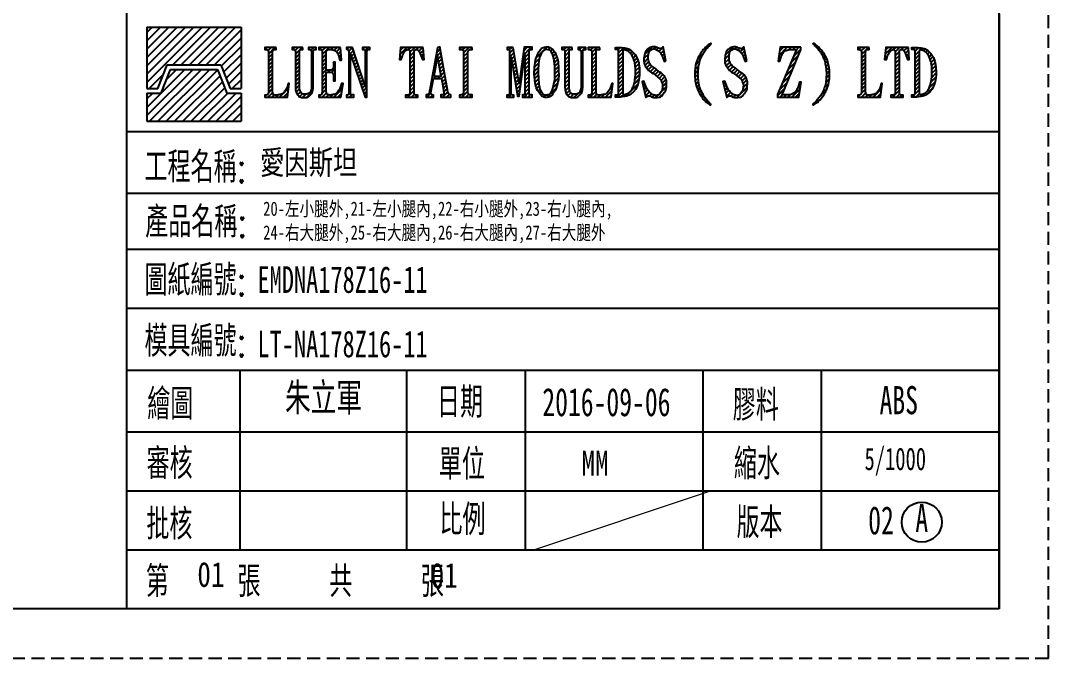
# Model space of a CAD drawing. Header units: millimetres. Extents: x 33920 to 35330, y -21664 to -20666.
# Drawn here: x 35016.9 to 35330.2, y -21663.6 to -21469.2 of the extents above; entities that cross this region are included whole.
import ezdxf

# ---------------------------------------------------------------- set-up
doc = ezdxf.new("R2010")
doc.units = ezdxf.units.MM
doc.header["$LTSCALE"] = 8
doc.linetypes.add('DASHED', pattern=[0.75, 0.5, -0.25])
doc.layers.add('A', color=7, linetype='Continuous')
doc.layers.add('tg', color=7, linetype='Continuous')
doc.layers.add('dim', color=3, linetype='Continuous', lineweight=15)
doc.styles.add('ROMANC', font='RomanC.ttf', dxfattribs={"width": 0.8, "height": 7})
doc.styles.add('ROMANS', font='ROMANS.shx', dxfattribs={"height": 5, "bigfont": 'chineset.shx'})
doc.styles.get("Standard").update_dxf_attribs({"font": 'txt.shx', "width": 0.67, "bigfont": 'chineset.shx'})

# ---------------------------------------------------------------- blocks, each defined once
blk = doc.blocks.new('*X2')
at = {"color": 0}
for p, q in [((-246.88, -247.76), (-241.98, -242.86)), ((-246.88, -246.88), (-242.86, -242.86)), ((-246.6, -248.36), (-241.1, -242.86)), ((-245.71, -248.36), (-240.21, -242.86)), ((-244.83, -248.36), (-239.36, -242.9)), ((-244.8, -243.91), (-243.75, -242.86)), ((-243.94, -248.36), (-239.11, -243.53)), ((-243.06, -248.36), (-238.86, -244.16)), ((-242.18, -248.36), (-238.61, -244.79)), ((-246.88, -245.99), (-246.25, -245.36)), ((-241.29, -248.36), (-238.29, -245.36)), ((-240.41, -248.36), (-237.41, -245.36)), ((-239.53, -248.36), (-236.88, -245.72)), ((-238.64, -248.36), (-236.88, -246.6)), ((-237.76, -248.36), (-236.88, -247.48))]:
    blk.add_line(p, q, dxfattribs=at)
blk = doc.blocks.new('*X3')
at = {"color": 0}
for p, q in [((-246.88, -244.23), (-241.02, -238.36)), ((-246.88, -243.34), (-241.9, -238.36)), ((-246.88, -242.46), (-242.78, -238.36)), ((-246.88, -241.57), (-243.67, -238.36)), ((-246.88, -240.69), (-244.55, -238.36)), ((-246.88, -239.81), (-245.44, -238.36)), ((-246.88, -238.92), (-246.32, -238.36)), ((-244.13, -242.36), (-240.13, -238.36)), ((-243.25, -242.36), (-239.25, -238.36)), ((-242.36, -242.36), (-238.36, -238.36)), ((-241.48, -242.36), (-237.48, -238.36)), ((-240.6, -242.36), (-236.88, -238.65)), ((-239.71, -242.36), (-236.88, -239.53)), ((-238.98, -242.51), (-236.88, -240.41)), ((-238.73, -243.15), (-236.88, -241.3)), ((-238.47, -243.78), (-236.88, -242.18)), ((-246.63, -244.86), (-245.11, -243.34)), ((-238.22, -244.41), (-236.88, -243.06)), ((-237.79, -244.86), (-236.88, -243.95)), ((-245.75, -244.86), (-245.7, -244.81)), ((-236.91, -244.86), (-236.88, -244.83))]:
    blk.add_line(p, q, dxfattribs=at)
blk = doc.blocks.new('20051210.083501')
at = {"layer": 'A'}
for p, q in [((0, 0), (0, -12.46)), ((0, 0), (19.17, 0)), ((19.17, 0), (19.17, -12.46)), ((2.23, -12.46), (4.14, -7.67)), ((4.14, -7.67), (15.02, -7.67)), ((15.02, -7.67), (16.94, -12.46)), ((2.87, -13.42), (4.79, -8.62)), ((4.79, -8.62), (14.37, -8.62)), ((14.37, -8.62), (16.29, -13.42)), ((0, -12.46), (2.23, -12.46)), ((16.94, -12.46), (19.17, -12.46)), ((0, -13.42), (2.87, -13.42)), ((0, -13.42), (0, -19.17)), ((16.29, -13.42), (19.17, -13.42)), ((19.17, -13.42), (19.17, -19.17)), ((0, -19.17), (19.17, -19.17))]:
    blk.add_line(p, q, dxfattribs=at)
at = {"layer": 'A', "xscale": 1.916639999999461, "yscale": 1.916639999999916, "zscale": 1.91664}
for name in ['*X3', '*X2']:
    blk.add_blockref(name, (473.18, 456.86), dxfattribs=at)

msp = doc.modelspace()

# ---------------------------------------------------------------- hatches: boundary and pattern name
h = msp.add_hatch()
h.set_pattern_fill('ANSI31', color=256, scale=0.26338, style=0)
h.set_pattern_definition([(45, (77578.6122, -19960.0114), (-0.591304948, 0.591304948), [])])
h.paths.add_polyline_path([(35288.585, -21491.899), (35288.585, -21492.543), (35289.163, -21492.543, 0.0414633), (35290.261, -21492.495, 0.0098365), (35291.682, -21492.287, 0), (35291.682, -21492.287, 0.0742962), (35292.733, -21491.946, 0), (35292.733, -21491.946, 0.0820892), (35294.03, -21491.009, 0), (35294.03, -21491.009, 0.0994446), (35295.186, -21489.257, 0.0507965), (35295.773, -21487.24, 0), (35295.773, -21487.24, 0.0544958), (35295.962, -21484.645), (35295.924, -21483.594), (35295.754, -21482.515, 0.0652171), (35295.555, -21481.625), (35295.119, -21480.431), (35294.599, -21479.532, 0.0255552), (35293.434, -21478.367, 0.1195021), (35292.297, -21477.751, 0.0499872), (35290.404, -21477.448, 0.0064973), (35289.163, -21477.392), (35288.595, -21477.373), (35288.595, -21478.026), (35289.258, -21478.026, -0.31305), (35289.428, -21478.073, -0.1750245), (35289.551, -21478.414, 0), (35289.551, -21478.414), (35289.551, -21491.463, -0.0611975), (35289.494, -21491.643, 0), (35289.494, -21491.643, -0.2937019), (35289.097, -21491.899)])
h.paths.add_polyline_path([(35290.846, -21478.518), (35290.846, -21491.374, 0.1084649), (35290.914, -21491.686, 0), (35290.914, -21491.686, 0.3983232), (35291.029, -21491.732), (35291.28, -21491.724, 0.0763618), (35291.981, -21491.595, 0), (35291.981, -21491.595, 0.089624), (35292.925, -21491.062, 0), (35292.925, -21491.062, 0.0989952), (35293.672, -21490.14, 0.0470821), (35294.159, -21488.952, 0.0375978), (35294.548, -21487.215, 0), (35294.548, -21487.215, 0.0259589), (35294.685, -21485.745, 0), (35294.685, -21485.745, 0.0205474), (35294.685, -21483.947, 0), (35294.685, -21483.947, 0.0331816), (35294.517, -21482.393, 0), (35294.517, -21482.393, 0.0397704), (35294.182, -21481.098, 0), (35294.182, -21481.098, 0.0390929), (35293.718, -21480.032, 0), (35293.718, -21480.032, 0.0785078), (35292.903, -21478.95, 0.0940735), (35291.928, -21478.31, 0), (35291.928, -21478.31, 0.1004309), (35291.265, -21478.181, 0), (35291.265, -21478.181, 0.0772307), (35290.937, -21478.234), (35290.869, -21478.348)], flags=16)
h.paths.add_polyline_path([(35272.093, -21477.399), (35272.093, -21478.039), (35272.557, -21478.039, -0.4471104), (35273.197, -21478.753), (35273.197, -21491.141, -0.3629609), (35272.557, -21491.906), (35272.118, -21491.906), (35272.118, -21492.545), (35279.064, -21492.545), (35279.566, -21488.37), (35279.24, -21488.37), (35278.989, -21489.26, -0.1151305), (35277.911, -21491.216, -0.1470783), (35277.209, -21491.642, -0.0200187), (35276.168, -21491.868, -0.0920225), (35274.914, -21491.855), (35274.626, -21491.605), (35274.476, -21490.94), (35274.476, -21489.422), (35274.476, -21478.708, -0.1486596), (35274.624, -21478.219, 0), (35274.624, -21478.219, -0.2444346), (35274.978, -21478.025), (35275.585, -21478.025), (35275.585, -21477.399)])
h.paths.add_polyline_path([(35258.432, -21494.739), (35258.563, -21494.964), (35258.812, -21494.808), (35259.665, -21494.223, 0.0700903), (35260.107, -21493.818), (35260.611, -21493.357), (35261.259, -21492.585), (35261.769, -21491.844, 0.0489267), (35262.155, -21491.147, -0.0112917), (35262.784, -21489.777), (35263.033, -21489.03), (35263.033, -21489.03, 0.0452148), (35263.313, -21487.841, 0.0194511), (35263.494, -21486.079, 0.0381497), (35263.475, -21484.646, 0), (35263.475, -21484.646, 0.0187929), (35263.282, -21483.133, 0), (35263.282, -21483.133, 0.0471864), (35262.834, -21481.44, 0), (35262.834, -21481.44, 0.0282667), (35262.28, -21480.164, 0), (35262.28, -21480.164, 0.0441271), (35261.471, -21478.856, 0.0213392), (35260.468, -21477.629, 0.0597799), (35259.347, -21476.639, 0.0000522), (35258.567, -21476.101), (35258.435, -21476.34), (35258.654, -21476.542, -0.0146115), (35259.239, -21477.112, 0), (35259.239, -21477.112, -0.0089534), (35259.746, -21477.654, 0), (35259.746, -21477.654, -0.0238855), (35260.228, -21478.243, 0), (35260.228, -21478.243, -0.0123206), (35260.746, -21478.978, 0), (35260.746, -21478.978, -0.0281505), (35261.288, -21479.899, -0.0165965), (35261.816, -21481.013, 0), (35261.816, -21481.013, -0.0665241), (35262.195, -21482.344, 0.0184753), (35262.348, -21483.183, 0), (35262.348, -21483.183, -0.0507901), (35262.42, -21483.793), (35262.498, -21484.528, -0.0444565), (35262.523, -21485.979, -0.0008859), (35262.417, -21487.417, -0.0557862), (35262.099, -21489.098, 0.0089738), (35261.85, -21489.964), (35261.502, -21490.767), (35260.717, -21492.106), (35260.225, -21492.809), (35259.366, -21493.818)])
h.paths.add_polyline_path([(35280.267, -21481.078), (35280.592, -21477.383), (35287.52, -21477.383), (35287.792, -21481.067), (35287.278, -21481.067), (35286.617, -21479.377, 0.0956872), (35286.092, -21478.443, 0.0984077), (35285.63, -21478.076, 0.2621702), (35285.064, -21478.097, 0), (35285.064, -21478.097, 0.2609355), (35284.77, -21478.622, 0), (35284.77, -21478.622), (35284.77, -21491.332, 0.1320932), (35284.833, -21491.689, 0.2912007), (35285.179, -21491.909), (35285.924, -21491.909), (35285.924, -21492.55), (35282.125, -21492.55), (35282.125, -21491.909), (35282.838, -21491.909, 0.1278797), (35283.321, -21491.762, 0.2609355), (35283.468, -21491.5), (35283.468, -21478.685), (35283.416, -21478.328), (35283.216, -21478.118), (35282.985, -21478.044, 0.2119014), (35282.765, -21478.013, 0.1524638), (35282.009, -21478.506, 0), (35282.009, -21478.506, 0.0886389), (35281.17, -21479.997), (35280.792, -21481.078)])
h.paths.add_polyline_path([(35247.655, -21491.798), (35247.655, -21492.534), (35254.137, -21492.534), (35254.789, -21488.04), (35254.332, -21488.04), (35253.917, -21489.377, -0.078387), (35253.401, -21490.427, 0), (35253.401, -21490.427, -0.0405768), (35252.682, -21491.29), (35252.225, -21491.561), (35252.225, -21491.561, -0.1243815), (35251.251, -21491.848, 0.0324642), (35250.769, -21491.899), (35249.06, -21491.899), (35254.78, -21478.021), (35254.78, -21477.36), (35248.467, -21477.36), (35247.841, -21481.634), (35248.29, -21481.634), (35248.594, -21480.627, -0.0647548), (35249.246, -21479.18, -0.1575087), (35250.278, -21478.3, -0.0914417), (35251.463, -21478.046, 0.0106211), (35251.971, -21478.021), (35253.359, -21478.021)])
h.paths.add_polyline_path([(35222.413, -21485.279, 0.0315123), (35222.564, -21487.619, 0), (35222.564, -21487.619, 0.0402062), (35222.941, -21489.408, 0), (35222.941, -21489.408, 0.0623728), (35223.664, -21491.058, -0.0031537), (35224.462, -21492.417, 0.0650154), (35225.173, -21493.344, 0.0004545), (35225.76, -21493.931, 0.066774), (35226.869, -21494.776, -0.0041036), (35227.172, -21494.952), (35227.299, -21494.732), (35227.035, -21494.473), (35226.366, -21493.774, -0.043122), (35225.579, -21492.797, -0.0144025), (35224.92, -21491.752, 0), (35224.92, -21491.752, -0.0174648), (35224.27, -21490.56, -0.0539346), (35224.021, -21489.89, 0), (35224.021, -21489.89, 0.031882), (35223.869, -21489.421), (35223.669, -21488.522, -0.0371427), (35223.508, -21487.418, 0), (35223.508, -21487.418, 0.0047038), (35223.41, -21486.201, -0.0465851), (35223.415, -21484.824, 0), (35223.415, -21484.824, -0.0007597), (35223.542, -21483.534, -0.0351514), (35223.796, -21482.054, 0), (35223.796, -21482.054, -0.0239146), (35224.148, -21480.866, -0.0614674), (35224.729, -21479.689, 0), (35224.729, -21479.689, 0.0140719), (35225.345, -21478.692, -0.068346), (35226.239, -21477.544, 0), (35226.239, -21477.544, 0.0243719), (35226.761, -21476.982, -0.0490829), (35227.318, -21476.44, 0.0301326), (35227.429, -21476.34), (35227.299, -21476.098), (35226.84, -21476.406, 0.0494384), (35225.669, -21477.371, 0), (35225.669, -21477.371, 0.0177696), (35224.793, -21478.318, 0), (35224.793, -21478.318, 0.042056), (35224.146, -21479.21, 0.0470099), (35222.92, -21481.753, 0.0754491), (35222.629, -21483.155), (35222.521, -21483.856, 0.0385372), (35222.413, -21485.279)])
h.paths.add_polyline_path([(35231.001, -21487.74), (35232.158, -21492.692), (35232.4, -21492.451, -0.1357493), (35232.882, -21492.177, -0.2278345), (35233.509, -21492.306, 0.135743), (35234.152, -21492.563, -0.0672556), (35234.602, -21492.676), (35235.551, -21492.708), (35236.162, -21492.579, 0.1526658), (35236.966, -21492.129, 0.0586811), (35238.091, -21490.618, 0.1413241), (35238.413, -21489.316), (35238.461, -21488.367, 0.0934362), (35238.316, -21487.306, 0.0736867), (35237.705, -21486.1, 0.101128), (35236.419, -21484.894, -0.036431), (35235.326, -21484.106, 0.0378749), (35234.136, -21483.254, -0.105904), (35233.557, -21482.708, -0.0243212), (35233.139, -21482.032, -0.0885428), (35232.914, -21481.373, -0.0445383), (35232.85, -21480.36, -0.0555732), (35233.027, -21479.074, -0.153171), (35233.541, -21478.238, -0.1349704), (35234.313, -21477.868, -0.1850459), (35235.245, -21478.045, 0.0194675), (35235.985, -21478.463), (35236.548, -21479.074, -0.0923633), (35237.143, -21480.023, -0.0080312), (35237.754, -21481.646), (35238.268, -21481.534), (35237.384, -21477.209), (35237.159, -21477.482, -0.2747762), (35236.355, -21477.772, -0.0854284), (35235.631, -21477.498, 0.1752427), (35234.168, -21477.225, 0.1106125), (35232.85, -21477.756, 0.1819994), (35231.821, -21479.235, 0.0535258), (35231.531, -21481.277, 0.1300031), (35231.917, -21482.965, 0.0775644), (35232.978, -21484.396, 0.0682662), (35234.313, -21485.393, -0.0563125), (35235.535, -21486.261, 0.0033658), (35236.499, -21487.113, -0.1932925), (35236.885, -21487.869), (35237.078, -21488.319, -0.1577109), (35237.175, -21489.364), (35237.094, -21490.28), (35236.789, -21490.955), (35236.274, -21491.647, -0.2441194), (35235.712, -21491.92), (35235.39, -21492.017), (35234.924, -21491.984, -0.1667011), (35233.895, -21491.55, -0.0146364), (35232.962, -21490.666, -0.1187079), (35232.239, -21489.476), (35231.564, -21487.643)])
h.paths.add_polyline_path([(35198.212, -21491.899), (35198.212, -21492.543), (35198.79, -21492.543, 0.0414633), (35199.888, -21492.495, 0.0098365), (35201.309, -21492.287, 0), (35201.309, -21492.287, 0.0742962), (35202.36, -21491.946, 0), (35202.36, -21491.946, 0.0820891), (35203.657, -21491.009, 0), (35203.657, -21491.009, 0.0994446), (35204.812, -21489.257, 0), (35204.812, -21489.257, 0.0507965), (35205.4, -21487.24, 0), (35205.4, -21487.24, 0.0544958), (35205.589, -21484.645), (35205.551, -21483.594), (35205.381, -21482.515, 0.0652171), (35205.182, -21481.625), (35204.746, -21480.431), (35204.225, -21479.532, 0.0255552), (35203.061, -21478.367, 0), (35203.061, -21478.367, 0.1195021), (35201.924, -21477.751, 0.0499872), (35200.03, -21477.448, 0.0064973), (35198.79, -21477.392), (35198.222, -21477.373), (35198.222, -21478.026), (35198.885, -21478.026, -0.31305), (35199.055, -21478.073, -0.1750245), (35199.178, -21478.414), (35199.178, -21491.463, -0.0611975), (35199.121, -21491.643, 0), (35199.121, -21491.643, -0.2937019), (35198.724, -21491.899)])
h.paths.add_polyline_path([(35189.925, -21477.399), (35189.925, -21478.039), (35190.388, -21478.039, -0.4471104), (35191.028, -21478.753), (35191.028, -21491.141, -0.3629609), (35190.388, -21491.906), (35189.95, -21491.906), (35189.95, -21492.545), (35196.896, -21492.545), (35197.397, -21488.37), (35197.071, -21488.37), (35196.82, -21489.26, -0.1151305), (35195.742, -21491.216, -0.1470783), (35195.04, -21491.642, 0), (35195.04, -21491.642, -0.0200187), (35193.999, -21491.868, -0.0920225), (35192.746, -21491.855), (35192.457, -21491.605), (35192.307, -21490.94), (35192.307, -21489.422), (35192.307, -21478.708, 0), (35192.307, -21478.708, -0.1486596), (35192.455, -21478.219, 0), (35192.455, -21478.219, -0.2444346), (35192.809, -21478.025), (35193.416, -21478.025), (35193.416, -21477.399)])
h.paths.add_polyline_path([(35200.473, -21478.518), (35200.473, -21491.374, 0.1084649), (35200.541, -21491.686, 0.3983232), (35200.655, -21491.732), (35200.907, -21491.724, 0.0763618), (35201.608, -21491.595, 0), (35201.608, -21491.595, 0.089624), (35202.552, -21491.062, 0), (35202.552, -21491.062, 0.0989952), (35203.299, -21490.14, 0), (35203.299, -21490.14, 0.0470821), (35203.786, -21488.952, 0.0375978), (35204.175, -21487.215, 0), (35204.175, -21487.215, 0.0259589), (35204.312, -21485.745, 0), (35204.312, -21485.745, 0.0205474), (35204.312, -21483.947, 0.0331816), (35204.144, -21482.393, 0.0397704), (35203.809, -21481.098, 0), (35203.809, -21481.098, 0.0390929), (35203.344, -21480.032, 0.0785078), (35202.529, -21478.95, 0), (35202.529, -21478.95, 0.0940735), (35201.554, -21478.31, 0.1004309), (35200.892, -21478.181, 0), (35200.892, -21478.181, 0.0772307), (35200.564, -21478.234), (35200.495, -21478.348)], flags=16)
h.paths.add_polyline_path([(35173.494, -21485.544), (35173.56, -21486.254), (35173.694, -21487.496), (35173.893, -21488.76, 0.1114199), (35174.47, -21490.513, 0.0496859), (35175.69, -21492.154, 0.186465), (35176.71, -21492.665), (35177.176, -21492.709, 0.0375207), (35178.108, -21492.443, 0.1534797), (35179.084, -21491.689), (35179.949, -21490.446, 0.0128615), (35180.703, -21487.851, 0.0754903), (35180.947, -21485.566, 0.0019683), (35180.792, -21482.35, 0), (35180.792, -21482.35, 0.0822677), (35180.348, -21480.331), (35179.816, -21479), (35179.106, -21478.002), (35178.219, -21477.403, 0.2029711), (35177.398, -21477.203, 0.019715), (35176.311, -21477.425, 0), (35176.311, -21477.425, 0.1971419), (35175.246, -21478.202, 0.0532198), (35174.093, -21480.62, 0), (35174.093, -21480.62, 0.0768728), (35173.56, -21483.459), (35173.56, -21483.459)])
h.paths.add_polyline_path([(35165.159, -21491.902), (35165.159, -21492.543), (35167.212, -21492.543), (35167.212, -21491.908), (35166.858, -21491.908, -0.236068), (35166.537, -21491.748, 0), (35166.537, -21491.748, -0.1778629), (35166.469, -21491.519, 0), (35166.469, -21491.519, 0.0731766), (35166.452, -21491.319), (35166.452, -21480.386), (35168.379, -21492.214), (35168.905, -21492.214), (35170.632, -21479.657), (35170.632, -21491.368, -0.1813346), (35170.46, -21491.825), (35170.277, -21491.882), (35170.106, -21491.894), (35169.911, -21491.894), (35169.911, -21492.534), (35172.805, -21492.534), (35172.805, -21491.894), (35172.256, -21491.894, -0.2703491), (35171.981, -21491.734, 0), (35171.981, -21491.734, -0.1661539), (35171.913, -21491.368), (35171.913, -21478.605, -0.2754595), (35172.267, -21478.01), (35172.816, -21478.01), (35172.816, -21477.369), (35170.426, -21477.369), (35168.825, -21488.36), (35167.086, -21477.378), (35165.165, -21477.378), (35165.165, -21478.024), (35165.52, -21478.024, -0.2042261), (35165.868, -21478.173, 0), (35165.868, -21478.173, -0.2004412), (35165.937, -21478.35, 0.0488454), (35165.954, -21478.59), (35165.954, -21491.331, -0.1282881), (35165.851, -21491.725, -0.2763778), (35165.542, -21491.902)])
h.paths.add_polyline_path([(35174.795, -21484.542, 0.0107728), (35174.852, -21486.782, 0), (35174.852, -21486.782, 0.0226526), (35175.078, -21489.229, 0), (35175.078, -21489.229, 0.0660072), (35175.379, -21490.321, 0), (35175.379, -21490.321, 0.0545447), (35176, -21491.432, 0), (35176, -21491.432, 0.2164164), (35176.942, -21491.978, 0), (35176.942, -21491.978, 0.1433054), (35177.845, -21491.809, 0), (35177.845, -21491.809, 0.1933289), (35178.768, -21490.754, 0), (35178.768, -21490.754, 0.0342724), (35179.389, -21488.495, 0), (35179.389, -21488.495, 0.0520414), (35179.671, -21485.558), (35179.653, -21483.243), (35179.333, -21480.795), (35178.918, -21479.327, -0.0180621), (35178.41, -21478.442, 0.2109706), (35177.958, -21478.084, 0), (35177.958, -21478.084, 0.0423726), (35177.186, -21477.952, 0.2013091), (35176.546, -21478.159, 0.0679648), (35175.963, -21478.818, 0), (35175.963, -21478.818, 0.0561857), (35175.379, -21479.948, 0), (35175.379, -21479.948, 0.0807476), (35174.889, -21482.32)], flags=16)
h.paths.add_polyline_path([(35181.851, -21477.379), (35181.851, -21478.03), (35182.275, -21478.03, -0.4453624), (35182.818, -21478.635), (35182.818, -21489.655, 0.1272962), (35183.362, -21491.757, 0), (35183.362, -21491.757, 0.0960143), (35183.537, -21491.966, -0.0247325), (35183.927, -21492.315), (35184.491, -21492.577, 0.1076234), (35184.941, -21492.677), (35185.773, -21492.691, 0.1445312), (35186.741, -21492.422, 0.0767167), (35187.614, -21491.67, 0.1475227), (35188.144, -21490.461, 0), (35188.144, -21490.461, -0.0034333), (35188.278, -21489.414), (35188.278, -21478.675, -0.3258682), (35188.749, -21478.03), (35189.178, -21478.03), (35189.178, -21477.386), (35186.861, -21477.386), (35186.861, -21478.03), (35187.224, -21478.03, -0.2211811), (35187.513, -21478.165, 0), (35187.513, -21478.165, -0.1386424), (35187.734, -21478.655, 0), (35187.734, -21478.655, -0.0291948), (35187.761, -21478.95), (35187.761, -21489.36, -0.096528), (35187.506, -21490.669, 0), (35187.506, -21490.669, -0.1769594), (35186.808, -21491.442, 0), (35186.808, -21491.442, -0.0838676), (35186.277, -21491.616, 0), (35186.277, -21491.616, -0.0420431), (35185.572, -21491.663, -0.1259814), (35184.961, -21491.496, 0), (35184.961, -21491.496, -0.0862317), (35184.457, -21491.079, -0.130353), (35184.283, -21490.716), (35184.168, -21490.361), (35184.101, -21489.676), (35184.101, -21478.568, -0.403205), (35184.625, -21478.024), (35185.075, -21478.024), (35185.075, -21477.379)])
h.paths.add_polyline_path([(35140.562, -21492.546), (35140.562, -21491.868), (35140.843, -21491.868, 0.0880206), (35141.24, -21491.686, 0), (35141.24, -21491.686, 0.1981024), (35141.422, -21491.404), (35143.986, -21477.561), (35144.698, -21477.193), (35147.097, -21490.974, -0.0340023), (35147.328, -21491.47, 0.3099246), (35147.907, -21491.868), (35148.056, -21491.868), (35148.056, -21492.546), (35144.979, -21492.546), (35144.979, -21491.884), (35145.244, -21491.884), (35145.674, -21491.818), (35145.839, -21491.636, 0.117222), (35145.872, -21491.156), (35145.161, -21486.871), (35142.729, -21486.871), (35141.968, -21491.156, 0.1828166), (35142.018, -21491.57, 0), (35142.018, -21491.57, 0.2793781), (35142.564, -21491.901), (35142.762, -21491.901), (35142.762, -21492.546)])
h.paths.add_polyline_path([(35142.855, -21486.201), (35143.976, -21479.983), (35145.056, -21486.201)], flags=16)
h.paths.add_polyline_path([(35150.654, -21477.389), (35150.654, -21478.03), (35151.023, -21478.03, -0.1151205), (35151.763, -21478.202), (35151.861, -21478.387), (35151.935, -21478.757), (35151.935, -21490.966, 0), (35151.935, -21490.966, -0.165023), (35151.701, -21491.655, 0), (35151.701, -21491.655, -0.196744), (35151.405, -21491.828, 0.0151159), (35150.974, -21491.902), (35150.654, -21491.902), (35150.654, -21492.555), (35154.522, -21492.555), (35154.522, -21491.889), (35154.177, -21491.889, -0.1510207), (35153.5, -21491.68, -0.2299796), (35153.352, -21491.421), (35153.241, -21491.052, -0.1303355), (35153.229, -21490.67), (35153.229, -21478.892, -0.23248), (35153.586, -21478.165, -0.2001016), (35154.091, -21478.03), (35154.499, -21478.03), (35154.499, -21477.389)])
h.paths.add_polyline_path([(35116.193, -21477.379), (35116.193, -21477.941), (35116.294, -21477.941, -0.296966), (35116.872, -21478.317, 0), (35116.872, -21478.317, -0.1129405), (35116.967, -21478.81), (35116.967, -21491.285, -0.139346), (35116.824, -21491.789, -0.2178389), (35116.713, -21491.863, 0.0242396), (35116.511, -21491.905), (35116.193, -21491.905), (35116.193, -21492.541), (35118.435, -21492.541), (35118.435, -21491.9), (35117.905, -21491.9, -0.3152222), (35117.534, -21491.641, -0.090974), (35117.481, -21491.328), (35117.481, -21479.483), (35121.901, -21492.541), (35122.484, -21492.541), (35122.484, -21478.688, -0.1765617), (35122.69, -21478.121, -0.2069332), (35122.839, -21478.047, 0.0522334), (35123.003, -21478.021), (35123.385, -21478.021), (35123.385, -21477.385), (35121.069, -21477.385), (35121.069, -21478.015), (35121.44, -21478.015, -0.1748169), (35121.763, -21478.132, 0), (35121.763, -21478.132, -0.196301), (35121.927, -21478.439, 0), (35121.927, -21478.439, 0.0208197), (35121.964, -21478.694), (35121.964, -21489.325), (35118.059, -21477.379)])
h.paths.add_polyline_path([(35132.36, -21481.078), (35132.685, -21477.383), (35139.612, -21477.383), (35139.885, -21481.067), (35139.371, -21481.067), (35138.71, -21479.377, 0.0956872), (35138.185, -21478.443, 0), (35138.185, -21478.443, 0.0984077), (35137.723, -21478.076, 0.2621702), (35137.156, -21478.097, 0), (35137.156, -21478.097, 0.2609355), (35136.862, -21478.622), (35136.862, -21491.332, 0.1320932), (35136.925, -21491.689, 0), (35136.925, -21491.689, 0.2912007), (35137.272, -21491.909), (35138.017, -21491.909), (35138.017, -21492.55), (35134.217, -21492.55), (35134.217, -21491.909), (35134.931, -21491.909, 0.1278797), (35135.414, -21491.762, 0), (35135.414, -21491.762, 0.2609355), (35135.561, -21491.5), (35135.561, -21478.685), (35135.508, -21478.328), (35135.309, -21478.118), (35135.078, -21478.044, 0.2119014), (35134.858, -21478.013, 0.1524638), (35134.102, -21478.506, 0.0886389), (35133.262, -21479.997), (35133.262, -21479.997), (35132.884, -21481.078)])
h.paths.add_polyline_path([(35206.359, -21487.74), (35206.921, -21487.643), (35207.597, -21489.476, 0.1187079), (35208.32, -21490.666, 0.0146364), (35209.253, -21491.55, 0.1667011), (35210.282, -21491.984), (35210.748, -21492.017), (35211.069, -21491.92, 0.2441194), (35211.632, -21491.647), (35212.147, -21490.955), (35212.452, -21490.28), (35212.533, -21489.364, 0.1577109), (35212.436, -21488.319), (35212.243, -21487.869, 0.1932925), (35211.857, -21487.113, -0.0033658), (35210.893, -21486.261, 0.0563125), (35209.671, -21485.393, -0.0682662), (35208.336, -21484.396, -0.0775644), (35207.275, -21482.965, -0.1300031), (35206.889, -21481.277, -0.0535258), (35207.179, -21479.235, -0.1819994), (35208.208, -21477.756, -0.1106125), (35209.526, -21477.225, -0.1752427), (35210.989, -21477.498, 0.0854284), (35211.713, -21477.772, 0.2747762), (35212.516, -21477.482), (35212.742, -21477.209), (35213.626, -21481.534), (35213.111, -21481.646, 0.0080312), (35212.5, -21480.023, 0.0923633), (35211.905, -21479.074), (35211.343, -21478.463, -0.0194675), (35210.603, -21478.045, 0.1850459), (35209.671, -21477.868, 0.1349704), (35208.899, -21478.238, 0.153171), (35208.384, -21479.074, 0.0555732), (35208.208, -21480.36, 0.0445383), (35208.272, -21481.373, 0.0885428), (35208.497, -21482.032, 0.0243212), (35208.915, -21482.708, 0.105904), (35209.494, -21483.254, -0.0378749), (35210.684, -21484.106, 0.036431), (35211.777, -21484.894, -0.101128), (35213.063, -21486.1, -0.0736867), (35213.674, -21487.306, -0.0934362), (35213.819, -21488.367), (35213.771, -21489.316, -0.1413241), (35213.449, -21490.618, -0.0586811), (35212.324, -21492.129, -0.1526658), (35211.52, -21492.579), (35210.909, -21492.708), (35209.96, -21492.676, 0.0672556), (35209.51, -21492.563, -0.135743), (35208.867, -21492.306, 0.2278345), (35208.24, -21492.177, 0.1357493), (35207.757, -21492.451), (35207.516, -21492.692)])
h.paths.add_polyline_path([(35099.685, -21477.379), (35099.685, -21478.03), (35100.108, -21478.03, -0.4453624), (35100.652, -21478.635), (35100.652, -21489.655, 0.1272962), (35101.196, -21491.757, 0), (35101.196, -21491.757, 0.0960143), (35101.37, -21491.966, -0.0247325), (35101.76, -21492.315), (35102.324, -21492.577, 0.1076234), (35102.774, -21492.677), (35103.607, -21492.691), (35103.607, -21492.691, 0.1445312), (35104.574, -21492.422, 0.0767167), (35105.447, -21491.67, 0.1475227), (35105.977, -21490.461, 0), (35105.977, -21490.461, -0.0034333), (35106.112, -21489.414), (35106.112, -21478.675, -0.3258682), (35106.582, -21478.03), (35107.012, -21478.03), (35107.012, -21477.386), (35104.695, -21477.386), (35104.695, -21478.03), (35105.057, -21478.03, -0.2211811), (35105.346, -21478.165, -0.1386424), (35105.568, -21478.655, 0), (35105.568, -21478.655, -0.0291948), (35105.595, -21478.95), (35105.595, -21489.36, -0.096528), (35105.339, -21490.669, 0), (35105.339, -21490.669, -0.1769594), (35104.641, -21491.442, 0), (35104.641, -21491.442, -0.0838676), (35104.11, -21491.616, 0), (35104.11, -21491.616, -0.0420431), (35103.405, -21491.663, -0.1259814), (35102.794, -21491.496, 0), (35102.794, -21491.496, -0.0862317), (35102.29, -21491.079, 0), (35102.29, -21491.079, -0.130353), (35102.116, -21490.716), (35102.002, -21490.361), (35101.934, -21489.676), (35101.934, -21478.568, -0.403205), (35102.458, -21478.024), (35102.908, -21478.024), (35102.908, -21477.379)])
h.paths.add_polyline_path([(35091.321, -21477.399), (35091.321, -21478.039), (35091.785, -21478.039, -0.4471104), (35092.424, -21478.753), (35092.424, -21491.141, -0.3629609), (35091.785, -21491.906), (35091.346, -21491.906), (35091.346, -21492.545), (35098.292, -21492.545), (35098.794, -21488.37), (35098.468, -21488.37), (35098.217, -21489.26), (35098.217, -21489.26, -0.1151305), (35097.139, -21491.216, -0.1470783), (35096.437, -21491.642, -0.0200187), (35095.396, -21491.868, -0.0920225), (35094.142, -21491.855), (35093.854, -21491.605), (35093.703, -21490.94), (35093.703, -21489.422), (35093.703, -21478.708, -0.1486596), (35093.852, -21478.219, 0), (35093.852, -21478.219, -0.2444346), (35094.206, -21478.025), (35094.813, -21478.025), (35094.813, -21477.399)])
h.paths.add_polyline_path([(35107.772, -21492.541), (35107.772, -21491.902), (35108.301, -21491.902, -0.0697377), (35108.521, -21491.792, 0.2346711), (35108.697, -21491.616, 0.0812777), (35108.796, -21491.011), (35108.796, -21478.751, 0.0911807), (35108.741, -21478.344, 0.3243613), (35108.301, -21478.024), (35107.827, -21478.024), (35107.827, -21477.386), (35114.453, -21477.386), (35114.728, -21481.304), (35114.255, -21481.304), (35113.935, -21480.192, 0.127245), (35113.396, -21478.982, 0.1044537), (35112.637, -21478.355, 0.104851), (35111.459, -21478.024, 0.0655863), (35110.634, -21478.079, 0.3574663), (35110.083, -21478.751), (35110.083, -21484.309), (35111.547, -21484.309, 0.2828165), (35111.987, -21484.099, 0.145032), (35112.252, -21483.208), (35112.252, -21481.887), (35112.791, -21481.887), (35112.791, -21487.555), (35112.252, -21487.555), (35112.252, -21486.4), (35112.23, -21486.003), (35112.152, -21485.585, 0.4453624), (35111.558, -21484.925), (35110.083, -21484.925), (35110.083, -21490.791, -0.0118619), (35110.138, -21491.242, 0.306736), (35110.623, -21491.825, 0.1268605), (35111.712, -21491.858, -0.0157214), (35112.34, -21491.737, 0.1183441), (35113, -21491.462, 0.0973563), (35113.946, -21490.439, 0.0700144), (35114.409, -21489.382), (35114.695, -21488.359), (35115.179, -21488.359), (35114.53, -21492.541)])

# ---------------------------------------------------------------- linework, layer by layer
for points in [[(35094.813, -21477.399), (35091.321, -21477.399), (35091.321, -21478.039), (35091.785, -21478.039, -0.4471104), (35092.424, -21478.753), (35092.424, -21491.141, -0.3629609), (35091.785, -21491.906), (35091.346, -21491.906), (35091.346, -21492.545), (35098.292, -21492.545), (35098.794, -21488.37), (35098.468, -21488.37), (35098.217, -21489.26, -0.1151305), (35097.139, -21491.216, -0.1470783), (35096.437, -21491.642, -0.0200187), (35095.396, -21491.868, -0.0920225), (35094.142, -21491.855), (35093.854, -21491.605), (35093.703, -21490.94), (35093.703, -21489.422), (35093.703, -21478.708, -0.1486596), (35093.852, -21478.219, -0.2444346), (35094.206, -21478.025), (35094.813, -21478.025)], [(35102.908, -21477.379), (35099.685, -21477.379), (35099.685, -21478.03), (35100.108, -21478.03, -0.4453624), (35100.652, -21478.635), (35100.652, -21489.655, 0.1272962), (35101.196, -21491.757, 0.0960143), (35101.37, -21491.966, -0.0247325), (35101.76, -21492.315), (35102.324, -21492.577, 0.1076234), (35102.774, -21492.677), (35103.607, -21492.691, 0.1445312), (35104.574, -21492.422, 0.0767167), (35105.447, -21491.67, 0.1475227), (35105.977, -21490.461, -0.0034333), (35106.112, -21489.414), (35106.112, -21478.675, -0.3258682), (35106.582, -21478.03), (35107.012, -21478.03), (35107.012, -21477.386), (35104.695, -21477.386), (35104.695, -21478.03), (35105.057, -21478.03, -0.2211811), (35105.346, -21478.165, -0.1386424), (35105.568, -21478.655, -0.0291948), (35105.595, -21478.95), (35105.595, -21489.36, -0.096528), (35105.339, -21490.669, -0.1769594), (35104.641, -21491.442, -0.0838676), (35104.11, -21491.616, -0.0420431), (35103.405, -21491.663, -0.1259814), (35102.794, -21491.496, -0.0862317), (35102.29, -21491.079, -0.130353), (35102.116, -21490.716), (35102.002, -21490.361), (35101.934, -21489.676), (35101.934, -21478.568, -0.403205), (35102.458, -21478.024), (35102.908, -21478.024)], [(35139.612, -21477.383), (35132.685, -21477.383), (35132.36, -21481.078), (35132.884, -21481.078), (35133.262, -21479.997, -0.0886389), (35134.102, -21478.506, -0.1524638), (35134.858, -21478.013, -0.2119014), (35135.078, -21478.044), (35135.309, -21478.118), (35135.508, -21478.328), (35135.561, -21478.685), (35135.561, -21491.5, -0.2609355), (35135.414, -21491.762, -0.1278797), (35134.931, -21491.909), (35134.217, -21491.909), (35134.217, -21492.55), (35138.017, -21492.55), (35138.017, -21491.909), (35137.272, -21491.909, -0.2912007), (35136.925, -21491.689, -0.1320932), (35136.862, -21491.332), (35136.862, -21478.622, -0.2609355), (35137.156, -21478.097, -0.2621702), (35137.723, -21478.076, -0.0984077), (35138.185, -21478.443, -0.0956872), (35138.71, -21479.377), (35139.371, -21481.067), (35139.885, -21481.067)], [(35143.986, -21477.561), (35141.422, -21491.404, -0.1981024), (35141.24, -21491.686, -0.0880206), (35140.843, -21491.868), (35140.562, -21491.868), (35140.562, -21492.546), (35142.762, -21492.546), (35142.762, -21491.901), (35142.564, -21491.901, -0.2793781), (35142.018, -21491.57, -0.1828166), (35141.968, -21491.156), (35142.729, -21486.871), (35145.161, -21486.871), (35145.872, -21491.156, -0.117222), (35145.839, -21491.636), (35145.674, -21491.818), (35145.244, -21491.884), (35144.979, -21491.884), (35144.979, -21492.546), (35148.056, -21492.546), (35148.056, -21491.868), (35147.907, -21491.868, -0.3099246), (35147.328, -21491.47, 0.0340023), (35147.097, -21490.974), (35144.698, -21477.193)], [(35154.499, -21477.389), (35150.654, -21477.389), (35150.654, -21478.03), (35151.023, -21478.03, -0.1151205), (35151.763, -21478.202), (35151.861, -21478.387), (35151.935, -21478.757), (35151.935, -21490.966, -0.165023), (35151.701, -21491.655, -0.196744), (35151.405, -21491.828, 0.0151159), (35150.974, -21491.902), (35150.654, -21491.902), (35150.654, -21492.555), (35154.522, -21492.555), (35154.522, -21491.889), (35154.177, -21491.889, -0.1510207), (35153.5, -21491.68, -0.2299796), (35153.352, -21491.421), (35153.241, -21491.052, -0.1303355), (35153.229, -21490.67), (35153.229, -21478.892, -0.23248), (35153.586, -21478.165, -0.2001016), (35154.091, -21478.03), (35154.499, -21478.03)], [(35167.086, -21477.378), (35165.165, -21477.378), (35165.165, -21478.024), (35165.52, -21478.024, -0.2042261), (35165.868, -21478.173, -0.2004412), (35165.937, -21478.35, 0.0488454), (35165.954, -21478.59), (35165.954, -21491.331, -0.1282881), (35165.851, -21491.725, -0.2763778), (35165.542, -21491.902), (35165.159, -21491.902), (35165.159, -21492.543), (35167.212, -21492.543), (35167.212, -21491.908), (35166.858, -21491.908, -0.236068), (35166.537, -21491.748, -0.1778629), (35166.469, -21491.519, 0.0731766), (35166.452, -21491.319), (35166.452, -21480.386), (35168.379, -21492.214), (35168.905, -21492.214), (35170.632, -21479.657), (35170.632, -21491.368, -0.1813346), (35170.46, -21491.825), (35170.277, -21491.882), (35170.106, -21491.894), (35169.911, -21491.894), (35169.911, -21492.534), (35172.805, -21492.534), (35172.805, -21491.894), (35172.256, -21491.894, -0.2703491), (35171.981, -21491.734, -0.1661539), (35171.913, -21491.368), (35171.913, -21478.605, -0.2754595), (35172.267, -21478.01), (35172.816, -21478.01), (35172.816, -21477.369), (35170.426, -21477.369), (35168.825, -21488.36)], [(35173.494, -21485.544), (35173.56, -21483.459, -0.0768728), (35174.093, -21480.62, -0.0532198), (35175.246, -21478.202, -0.1971419), (35176.311, -21477.425, -0.019715), (35177.398, -21477.203, -0.2029711), (35178.219, -21477.403), (35179.106, -21478.002), (35179.816, -21479), (35180.348, -21480.331, -0.0822677), (35180.792, -21482.35, -0.0019683), (35180.947, -21485.566, -0.0754903), (35180.703, -21487.851, -0.0128615), (35179.949, -21490.446), (35179.084, -21491.689, -0.1534797), (35178.108, -21492.443, -0.0375207), (35177.176, -21492.709), (35176.71, -21492.665, -0.186465), (35175.69, -21492.154, -0.0496859), (35174.47, -21490.513, -0.1114199), (35173.893, -21488.76), (35173.694, -21487.496), (35173.56, -21486.254)], [(35185.075, -21477.379), (35181.851, -21477.379), (35181.851, -21478.03), (35182.275, -21478.03, -0.4453624), (35182.818, -21478.635), (35182.818, -21489.655, 0.1272962), (35183.362, -21491.757, 0.0960143), (35183.537, -21491.966, -0.0247325), (35183.927, -21492.315), (35184.491, -21492.577, 0.1076234), (35184.941, -21492.677), (35185.773, -21492.691, 0.1445312), (35186.741, -21492.422, 0.0767167), (35187.614, -21491.67, 0.1475227), (35188.144, -21490.461, -0.0034333), (35188.278, -21489.414), (35188.278, -21478.675, -0.3258682), (35188.749, -21478.03), (35189.178, -21478.03), (35189.178, -21477.386), (35186.861, -21477.386), (35186.861, -21478.03), (35187.224, -21478.03, -0.2211811), (35187.513, -21478.165, -0.1386424), (35187.734, -21478.655, -0.0291948), (35187.761, -21478.95), (35187.761, -21489.36, -0.096528), (35187.506, -21490.669, -0.1769594), (35186.808, -21491.442, -0.0838676), (35186.277, -21491.616, -0.0420431), (35185.572, -21491.663, -0.1259814), (35184.961, -21491.496, -0.0862317), (35184.457, -21491.079, -0.130353), (35184.283, -21490.716), (35184.168, -21490.361), (35184.101, -21489.676), (35184.101, -21478.568, -0.403205), (35184.625, -21478.024), (35185.075, -21478.024)], [(35193.416, -21477.399), (35189.925, -21477.399), (35189.925, -21478.039), (35190.388, -21478.039, -0.4471104), (35191.028, -21478.753), (35191.028, -21491.141, -0.3629609), (35190.388, -21491.906), (35189.95, -21491.906), (35189.95, -21492.545), (35196.896, -21492.545), (35197.397, -21488.37), (35197.071, -21488.37), (35196.82, -21489.26, -0.1151305), (35195.742, -21491.216, -0.1470783), (35195.04, -21491.642, -0.0200187), (35193.999, -21491.868, -0.0920225), (35192.746, -21491.855), (35192.457, -21491.605), (35192.307, -21490.94), (35192.307, -21489.422), (35192.307, -21478.708, -0.1486596), (35192.455, -21478.219, -0.2444346), (35192.809, -21478.025), (35193.416, -21478.025)], [(35198.222, -21477.373), (35198.79, -21477.392, -0.0064973), (35200.03, -21477.448, -0.0499872), (35201.924, -21477.751, -0.1195021), (35203.061, -21478.367, -0.0255552), (35204.225, -21479.532), (35204.746, -21480.431), (35205.182, -21481.625, -0.0652171), (35205.381, -21482.515), (35205.551, -21483.594), (35205.589, -21484.645, -0.0544958), (35205.4, -21487.24, -0.0507965), (35204.812, -21489.257, -0.0994446), (35203.657, -21491.009, -0.0820892), (35202.36, -21491.946, -0.0742962), (35201.309, -21492.287, -0.0098365), (35199.888, -21492.495, -0.0414633), (35198.79, -21492.543), (35198.212, -21492.543), (35198.212, -21491.899), (35198.724, -21491.899, 0.2937019), (35199.121, -21491.643, 0.0611975), (35199.178, -21491.463), (35199.178, -21478.414, 0.1750245), (35199.055, -21478.073, 0.31305), (35198.885, -21478.026), (35198.222, -21478.026)], [(35213.626, -21481.534), (35212.742, -21477.209), (35212.516, -21477.482, -0.2747762), (35211.713, -21477.772, -0.0854284), (35210.989, -21477.498, 0.1752427), (35209.526, -21477.225, 0.1106125), (35208.208, -21477.756, 0.1819994), (35207.179, -21479.235, 0.0535258), (35206.889, -21481.277, 0.1300031), (35207.275, -21482.965, 0.0775644), (35208.336, -21484.396, 0.0682662), (35209.671, -21485.393, -0.0563125), (35210.893, -21486.261, 0.0033658), (35211.857, -21487.113, -0.1932925), (35212.243, -21487.869), (35212.436, -21488.319, -0.1577109), (35212.533, -21489.364), (35212.452, -21490.28), (35212.147, -21490.955), (35211.632, -21491.647, -0.2441194), (35211.069, -21491.92), (35210.748, -21492.017), (35210.282, -21491.984, -0.1667011), (35209.253, -21491.55, -0.0146364), (35208.32, -21490.666, -0.1187079), (35207.597, -21489.476), (35206.921, -21487.643), (35206.359, -21487.74), (35207.516, -21492.692), (35207.757, -21492.451, -0.1357493), (35208.24, -21492.177, -0.2278345), (35208.867, -21492.306, 0.135743), (35209.51, -21492.563, -0.0672556), (35209.96, -21492.676), (35210.909, -21492.708), (35211.52, -21492.579, 0.1526658), (35212.324, -21492.129, 0.0586811), (35213.449, -21490.618, 0.1413241), (35213.771, -21489.316), (35213.819, -21488.367, 0.0934362), (35213.674, -21487.306, 0.0736867), (35213.063, -21486.1, 0.101128), (35211.777, -21484.894, -0.036431), (35210.684, -21484.106, 0.0378749), (35209.494, -21483.254, -0.105904), (35208.915, -21482.708, -0.0243212), (35208.497, -21482.032, -0.0885428), (35208.272, -21481.373, -0.0445383), (35208.208, -21480.36, -0.0555732), (35208.384, -21479.074, -0.1531711), (35208.899, -21478.238, -0.1349704), (35209.671, -21477.868, -0.1850459), (35210.603, -21478.045, 0.0194675), (35211.343, -21478.463), (35211.905, -21479.074, -0.0923633), (35212.5, -21480.023, -0.0080312), (35213.111, -21481.646)], [(35227.429, -21476.34), (35227.299, -21476.098), (35226.84, -21476.406, 0.0494384), (35225.669, -21477.371, 0.0177696), (35224.793, -21478.318, 0.042056), (35224.146, -21479.21, 0.0470099), (35222.92, -21481.753, 0.0754491), (35222.629, -21483.155), (35222.521, -21483.856, 0.0385372), (35222.413, -21485.279, 0.0315123), (35222.564, -21487.619, 0.0402062), (35222.941, -21489.408, 0.0623728), (35223.664, -21491.058, -0.0031537), (35224.462, -21492.417, 0.0650154), (35225.173, -21493.344, 0.0004545), (35225.76, -21493.931, 0.066774), (35226.869, -21494.776, -0.0041036), (35227.172, -21494.952), (35227.299, -21494.732), (35227.035, -21494.473), (35226.366, -21493.774, -0.043122), (35225.579, -21492.797, -0.0144025), (35224.92, -21491.752, -0.0174648), (35224.27, -21490.56, -0.0539346), (35224.021, -21489.89, 0.031882), (35223.869, -21489.421), (35223.669, -21488.522, -0.0371427), (35223.508, -21487.418, 0.0047038), (35223.41, -21486.201, -0.0465851), (35223.415, -21484.824, -0.0007597), (35223.542, -21483.534, -0.0351514), (35223.796, -21482.054, -0.0239146), (35224.148, -21480.866, -0.0614674), (35224.729, -21479.689, 0.0140719), (35225.345, -21478.692, -0.068346), (35226.239, -21477.544, 0.0243719), (35226.761, -21476.982, -0.0490829), (35227.318, -21476.44, 0.0301326)], [(35238.268, -21481.534), (35237.384, -21477.209), (35237.159, -21477.482, -0.2747762), (35236.355, -21477.772, -0.0854284), (35235.631, -21477.498, 0.1752427), (35234.168, -21477.225, 0.1106125), (35232.85, -21477.756, 0.1819994), (35231.821, -21479.235, 0.0535258), (35231.531, -21481.277, 0.1300031), (35231.917, -21482.965, 0.0775644), (35232.978, -21484.396, 0.0682662), (35234.313, -21485.393, -0.0563125), (35235.535, -21486.261, 0.0033658), (35236.499, -21487.113, -0.1932925), (35236.885, -21487.869), (35237.078, -21488.319, -0.1577109), (35237.175, -21489.364), (35237.094, -21490.28), (35236.789, -21490.955), (35236.274, -21491.647, -0.2441194), (35235.712, -21491.92), (35235.39, -21492.017), (35234.924, -21491.984, -0.1667011), (35233.895, -21491.55, -0.0146364), (35232.962, -21490.666, -0.1187079), (35232.239, -21489.476), (35231.564, -21487.643), (35231.001, -21487.74), (35232.158, -21492.692), (35232.4, -21492.451, -0.1357493), (35232.882, -21492.177, -0.2278345), (35233.509, -21492.306, 0.135743), (35234.152, -21492.563, -0.0672556), (35234.602, -21492.676), (35235.551, -21492.708), (35236.162, -21492.579, 0.1526658), (35236.966, -21492.129, 0.0586811), (35238.091, -21490.618, 0.1413241), (35238.413, -21489.316), (35238.461, -21488.367, 0.0934362), (35238.316, -21487.306, 0.0736867), (35237.705, -21486.1, 0.101128), (35236.419, -21484.894, -0.036431), (35235.326, -21484.106, 0.0378749), (35234.136, -21483.254, -0.105904), (35233.557, -21482.708, -0.0243212), (35233.139, -21482.032, -0.0885428), (35232.914, -21481.373, -0.0445383), (35232.85, -21480.36, -0.0555732), (35233.027, -21479.074, -0.1531711), (35233.541, -21478.238, -0.1349704), (35234.313, -21477.868, -0.1850459), (35235.245, -21478.045, 0.0194675), (35235.985, -21478.463), (35236.548, -21479.074, -0.0923633), (35237.143, -21480.023, -0.0080312), (35237.754, -21481.646)], [(35254.78, -21477.36), (35248.467, -21477.36), (35247.841, -21481.634), (35248.29, -21481.634), (35248.594, -21480.627, -0.0647548), (35249.246, -21479.18, -0.1575087), (35250.278, -21478.3, -0.0914417), (35251.463, -21478.046, 0.0106211), (35251.971, -21478.021), (35253.359, -21478.021), (35247.655, -21491.798), (35247.655, -21492.534), (35254.137, -21492.534), (35254.789, -21488.04), (35254.332, -21488.04), (35253.917, -21489.377, -0.078387), (35253.401, -21490.427, -0.0405768), (35252.682, -21491.29), (35252.225, -21491.561, -0.1243815), (35251.251, -21491.848, 0.0324642), (35250.769, -21491.899), (35249.06, -21491.899), (35254.78, -21478.021)], [(35275.585, -21477.399), (35272.093, -21477.399), (35272.093, -21478.039), (35272.557, -21478.039, -0.4471104), (35273.197, -21478.753), (35273.197, -21491.141, -0.3629609), (35272.557, -21491.906), (35272.118, -21491.906), (35272.118, -21492.545), (35279.064, -21492.545), (35279.566, -21488.37), (35279.24, -21488.37), (35278.989, -21489.26, -0.1151305), (35277.911, -21491.216, -0.1470783), (35277.209, -21491.642, -0.0200187), (35276.168, -21491.868, -0.0920225), (35274.914, -21491.855), (35274.626, -21491.605), (35274.476, -21490.94), (35274.476, -21489.422), (35274.476, -21478.708, -0.1486596), (35274.624, -21478.219, -0.2444346), (35274.978, -21478.025), (35275.585, -21478.025)], [(35287.52, -21477.383), (35280.592, -21477.383), (35280.267, -21481.078), (35280.792, -21481.078), (35281.17, -21479.997, -0.0886389), (35282.009, -21478.506, -0.1524638), (35282.765, -21478.013, -0.2119014), (35282.985, -21478.044), (35283.216, -21478.118), (35283.416, -21478.328), (35283.468, -21478.685), (35283.468, -21491.5, -0.2609355), (35283.321, -21491.762, -0.1278797), (35282.838, -21491.909), (35282.125, -21491.909), (35282.125, -21492.55), (35285.924, -21492.55), (35285.924, -21491.909), (35285.179, -21491.909, -0.2912007), (35284.833, -21491.689, -0.1320932), (35284.77, -21491.332), (35284.77, -21478.622, -0.2609355), (35285.064, -21478.097, -0.2621702), (35285.63, -21478.076, -0.0984077), (35286.092, -21478.443, -0.0956872), (35286.617, -21479.377), (35287.278, -21481.067), (35287.792, -21481.067)], [(35288.595, -21477.373), (35289.163, -21477.392, -0.0064973), (35290.404, -21477.448, -0.0499872), (35292.297, -21477.751, -0.1195021), (35293.434, -21478.367, -0.0255552), (35294.599, -21479.532), (35295.119, -21480.431), (35295.555, -21481.625, -0.0652171), (35295.754, -21482.515), (35295.924, -21483.594), (35295.962, -21484.645, -0.0544958), (35295.773, -21487.24, -0.0507965), (35295.186, -21489.257, -0.0994446), (35294.03, -21491.009, -0.0820892), (35292.733, -21491.946, -0.0742962), (35291.682, -21492.287, -0.0098365), (35290.261, -21492.495, -0.0414633), (35289.163, -21492.543), (35288.585, -21492.543), (35288.585, -21491.899), (35289.097, -21491.899, 0.2937019), (35289.494, -21491.643, 0.0611975), (35289.551, -21491.463), (35289.551, -21478.414, 0.1750245), (35289.428, -21478.073, 0.31305), (35289.258, -21478.026), (35288.595, -21478.026)], [(35174.795, -21484.542), (35174.889, -21482.32, -0.0807476), (35175.379, -21479.948, -0.0561857), (35175.963, -21478.818, -0.0679648), (35176.546, -21478.159, -0.2013091), (35177.186, -21477.952, -0.0423726), (35177.958, -21478.084, -0.2109706), (35178.41, -21478.442, 0.0180621), (35178.918, -21479.327), (35179.333, -21480.795), (35179.653, -21483.243), (35179.671, -21485.558, -0.0520414), (35179.389, -21488.495, -0.0342724), (35178.768, -21490.754, -0.1933289), (35177.845, -21491.809, -0.1433054), (35176.942, -21491.978, -0.2164164), (35176, -21491.432, -0.0545447), (35175.379, -21490.321, -0.0660072), (35175.078, -21489.229, -0.0226526), (35174.852, -21486.782, -0.0107728)], [(35200.473, -21478.518), (35200.473, -21491.374, 0.1084649), (35200.541, -21491.686, 0.3983232), (35200.655, -21491.732), (35200.907, -21491.724, 0.0763618), (35201.608, -21491.595, 0.089624), (35202.552, -21491.062, 0.0989952), (35203.299, -21490.14, 0.0470821), (35203.786, -21488.952, 0.0375978), (35204.175, -21487.215, 0.0259589), (35204.312, -21485.745, 0.0205474), (35204.312, -21483.947, 0.0331816), (35204.144, -21482.393, 0.0397704), (35203.809, -21481.098, 0.0390929), (35203.344, -21480.032, 0.0785078), (35202.529, -21478.95, 0.0940735), (35201.554, -21478.31, 0.1004309), (35200.892, -21478.181, 0.0772307), (35200.564, -21478.234), (35200.495, -21478.348)], [(35290.846, -21478.518), (35290.846, -21491.374, 0.1084649), (35290.914, -21491.686, 0.3983232), (35291.029, -21491.732), (35291.28, -21491.724, 0.0763618), (35291.981, -21491.595, 0.089624), (35292.925, -21491.062, 0.0989952), (35293.672, -21490.14, 0.0470821), (35294.159, -21488.952, 0.0375978), (35294.548, -21487.215, 0.0259589), (35294.685, -21485.745, 0.0205474), (35294.685, -21483.947, 0.0331816), (35294.517, -21482.393, 0.0397704), (35294.182, -21481.098, 0.0390929), (35293.718, -21480.032, 0.0785078), (35292.903, -21478.95, 0.0940735), (35291.928, -21478.31, 0.1004309), (35291.265, -21478.181, 0.0772307), (35290.937, -21478.234), (35290.869, -21478.348)]]:
    msp.add_lwpolyline(points, format="xyb", close=True)
for points in [[(35114.453, -21477.386), (35107.827, -21477.386), (35107.827, -21478.024), (35108.301, -21478.024, -0.3243613), (35108.741, -21478.344, -0.0911807), (35108.796, -21478.751), (35108.796, -21491.011, -0.0812777), (35108.697, -21491.616, -0.2346711), (35108.521, -21491.792, 0.0697377), (35108.301, -21491.902), (35107.772, -21491.902), (35107.772, -21492.541), (35114.53, -21492.541), (35115.179, -21488.359), (35114.695, -21488.359), (35114.409, -21489.382, -0.0700144), (35113.946, -21490.439, -0.0973563), (35113, -21491.462, -0.1183441), (35112.34, -21491.737, 0.0157214), (35111.712, -21491.858, -0.1268605), (35110.623, -21491.825, -0.306736), (35110.138, -21491.242, 0.0118619), (35110.083, -21490.791), (35110.083, -21484.925), (35111.558, -21484.925, -0.4453624), (35112.152, -21485.585), (35112.23, -21486.003), (35112.252, -21486.4), (35112.252, -21487.555), (35112.791, -21487.555), (35112.791, -21481.887), (35112.252, -21481.887), (35112.252, -21483.208, -0.145032), (35111.987, -21484.099, -0.2828165), (35111.547, -21484.309), (35110.083, -21484.309), (35110.083, -21478.751, -0.3574663), (35110.634, -21478.079, -0.0655863), (35111.459, -21478.024, -0.104851), (35112.637, -21478.355, -0.1044537), (35113.396, -21478.982, -0.127245), (35113.935, -21480.192), (35114.255, -21481.304), (35114.728, -21481.304), (35114.453, -21477.386)], [(35118.059, -21477.379), (35116.193, -21477.379), (35116.193, -21477.941), (35116.294, -21477.941, -0.296966), (35116.872, -21478.317, -0.1129405), (35116.967, -21478.81), (35116.967, -21491.285, -0.139346), (35116.824, -21491.789, -0.2178389), (35116.713, -21491.863, 0.0242396), (35116.511, -21491.905), (35116.193, -21491.905), (35116.193, -21492.541), (35118.435, -21492.541), (35118.435, -21491.9), (35117.905, -21491.9, -0.3152222), (35117.534, -21491.641, -0.090974), (35117.481, -21491.328), (35117.481, -21479.483), (35121.901, -21492.541), (35122.484, -21492.541), (35122.484, -21478.688, -0.1765617), (35122.69, -21478.121, -0.2069332), (35122.839, -21478.047, 0.0522334), (35123.003, -21478.021), (35123.385, -21478.021), (35123.385, -21477.385), (35121.069, -21477.385), (35121.069, -21478.015), (35121.44, -21478.015, -0.1748169), (35121.763, -21478.132, -0.196301), (35121.927, -21478.439, 0.0208197), (35121.964, -21478.694), (35121.964, -21489.325), (35118.059, -21477.379)], [(35258.567, -21476.101), (35258.435, -21476.34), (35258.654, -21476.542, -0.0146115), (35259.239, -21477.112, -0.0089534), (35259.746, -21477.654, -0.0238855), (35260.228, -21478.243, -0.0123206), (35260.746, -21478.978, -0.0281505), (35261.288, -21479.899, -0.0165965), (35261.816, -21481.013, -0.0665241), (35262.195, -21482.344, 0.0184753), (35262.348, -21483.183, -0.0507901), (35262.42, -21483.793), (35262.498, -21484.528, -0.0444565), (35262.523, -21485.979, -0.0008859), (35262.417, -21487.417, -0.0557862), (35262.099, -21489.098, 0.0089738), (35261.85, -21489.964), (35261.502, -21490.767), (35260.717, -21492.106), (35260.225, -21492.809), (35259.366, -21493.818), (35258.432, -21494.739), (35258.563, -21494.964), (35258.812, -21494.808), (35259.665, -21494.223, 0.0700903), (35260.107, -21493.818), (35260.611, -21493.357), (35261.259, -21492.585), (35261.769, -21491.844, 0.0489267), (35262.155, -21491.147, -0.0112917), (35262.784, -21489.777), (35263.033, -21489.03, 0.0452148), (35263.313, -21487.841, 0.0194511), (35263.494, -21486.079, 0.0381497), (35263.475, -21484.646, 0.0187929), (35263.282, -21483.133, 0.0471864), (35262.834, -21481.44, 0.0282667), (35262.28, -21480.164, 0.0441271), (35261.471, -21478.856, 0.0213392), (35260.468, -21477.629, 0.0597799), (35259.347, -21476.639, 0.0000522), (35258.567, -21476.101)]]:
    msp.add_lwpolyline(points, format="xyb")
msp.add_lwpolyline([(35142.855, -21486.201), (35145.056, -21486.201), (35143.976, -21479.983)], close=True)
msp.add_circle((35291.587, -21622.033), 6.103)
at = {"layer": 'A', "linetype": 'DASHED'}
for q in [(35330.205, -20665.997), (33919.863, -21663.556)]:
    msp.add_line((35330.205, -21663.556), q, dxfattribs=at)
at = {"layer": 'A'}
for p, q in [((35315.141, -21648.492), (35315.141, -20681.061)), ((35049.186, -21427.172), (35049.186, -21648.492)), ((35315.141, -21467.2), (35315.141, -21648.492)), ((35315.141, -21503.099), (35049.186, -21503.099)), ((35315.141, -21521.947), (35049.186, -21521.947)), ((35315.141, -21538.999), (35049.186, -21538.999)), ((35315.141, -21556.948), (35049.186, -21556.948)), ((35315.141, -21575.796), (35049.186, -21575.796)), ((35083.722, -21575.796), (35083.722, -21630.542)), ((35134.577, -21575.796), (35134.577, -21630.542)), ((35170.689, -21575.796), (35170.689, -21630.542)), ((35224.859, -21575.796), (35224.859, -21630.542)), ((35260.972, -21575.796), (35260.972, -21630.542)), ((35315.141, -21594.643), (35049.186, -21594.643)), ((35315.141, -21612.593), (35049.186, -21612.593)), ((35315.141, -21630.542), (35049.186, -21630.542)), ((35315.141, -21648.492), (33934.928, -21648.492)), ((35315.141, -21648.492), (35049.186, -21648.492))]:
    msp.add_line(p, q, dxfattribs=at)
at = {"layer": 'dim', "linetype": 'ByBlock'}
msp.add_line((35173.055, -21630.542), (35226.904, -21612.593), dxfattribs=at)

# ---------------------------------------------------------------- block references
at = {"layer": 'A', "xscale": 1.495808070544464, "yscale": 1.495808070532945, "zscale": 1.495808070532677}
msp.add_blockref('20051210.083501', (35055.426, -21471.247), dxfattribs=at)

# ---------------------------------------------------------------- texts
at = {"ltscale": 0.2, "attachment_point": 1}
for s, insert, char_height, width in [('{\\f細明體|b0|i0|c136|p0;\\W0.75;\\C3;愛因斯坦}', (35089.913, -21508.824), 7.23956, 229.83482), ('{\\f細明體|b0|i0|c136|p0;\\W0.75;\\C3;20-左小腿外,21-左小腿內,22-右小腿外,23-右小腿內,\\P24-右大腿外,25-右大腿內,26-右大腿內,27-右大腿外}', (35090.841, -21524.368), 4.34374, 137.90089), ('{\\f細明體|b0|i0|c136|p0;\\C3;EMDNA178Z16-11}', (35089.111, -21544.067), 8.1284, 264.31004), ('{\\f細明體|b0|i0|c136|p0;\\C3;LT-NA178Z16-11}', (35089.111, -21563.684), 8.1284, 264.31004)]:
    msp.add_mtext(s, dxfattribs=dict(at, insert=insert, char_height=char_height, width=width))
at = {"attachment_point": 1}
for s, insert, char_height, width in [('{\\fDFKai-SB|b0|i0|c136|p0;\\C3;朱立軍}', (35097.483, -21579.721), 8.57286, 120.88644), ('{\\fDFKai-SB|b0|i0|c136|p0;\\C3;2016-09-06}', (35175.927, -21581.167), 8.57286, 120.88644), ('{\\f細明體|b0|i0|c136|p49;ABS}', (35278.73, -21580.583), 8.57286, 120.88644), ('{\\f細明體|b0|i0|c136|p49;   5/1000}', (35264.766, -21599.327), 6.85829, 96.70915), ('{\\f細明體|b0|i0|c136|p49;02}', (35275.261, -21617.191), 8.57286, 120.88644), ('{\\f細明體|b0|i0|c136|p49;A}', (35289.634, -21616.503), 8.57286, 120.88644)]:
    msp.add_mtext(s, dxfattribs=dict(at, insert=insert, char_height=char_height, width=width))
at = {"layer": 'A', "style": 'ROMANS', "width": 0.75}
for s, height, p in [('工程名稱:', 9.3638, (35054.658, -21518.572)), ('產品名稱:', 9.3638, (35054.888, -21535.269)), ('圖紙編號:', 9.3638, (35054.658, -21553.045)), ('模具編號:', 9.3638, (35054.658, -21571.632)), ('繪圖', 9.3638, (35055.51, -21590.78)), ('日期', 9.3638, (35143.812, -21590.228)), ('膠料', 9.3638, (35233.976, -21591.126)), ('審核', 9.3638, (35055.304, -21608.91)), ('單位', 9.3638, (35144.373, -21609.137)), ('縮水', 9.3638, (35234.327, -21608.981)), ('比例', 9.3638, (35144.565, -21625.986)), ('批核', 9.3638, (35055.236, -21627.364)), ('版本', 9.3638, (35235.112, -21626.892)), ('第    張    共    張', 9.36377, (35055.068, -21644.838))]:
    msp.add_text(s, height=height, dxfattribs=at).set_placement(p)
at = {"layer": 'tg', "color": 3, "char_height": 7.5987, "width": 376.05294, "attachment_point": 1, "style": 'ROMANC'}
for s, insert in [('{\\f細明體|b0|i0|c136|p49;MM}', (35187.866, -21600.258)), ('{\\f細明體|b0|i0|c136|p49;01}', (35070.777, -21634.163)), ('{\\f細明體|b0|i0|c136|p49;01}', (35141.876, -21634.448))]:
    msp.add_mtext(s, dxfattribs=dict(at, insert=insert))

doc.saveas('drawing.dxf')
